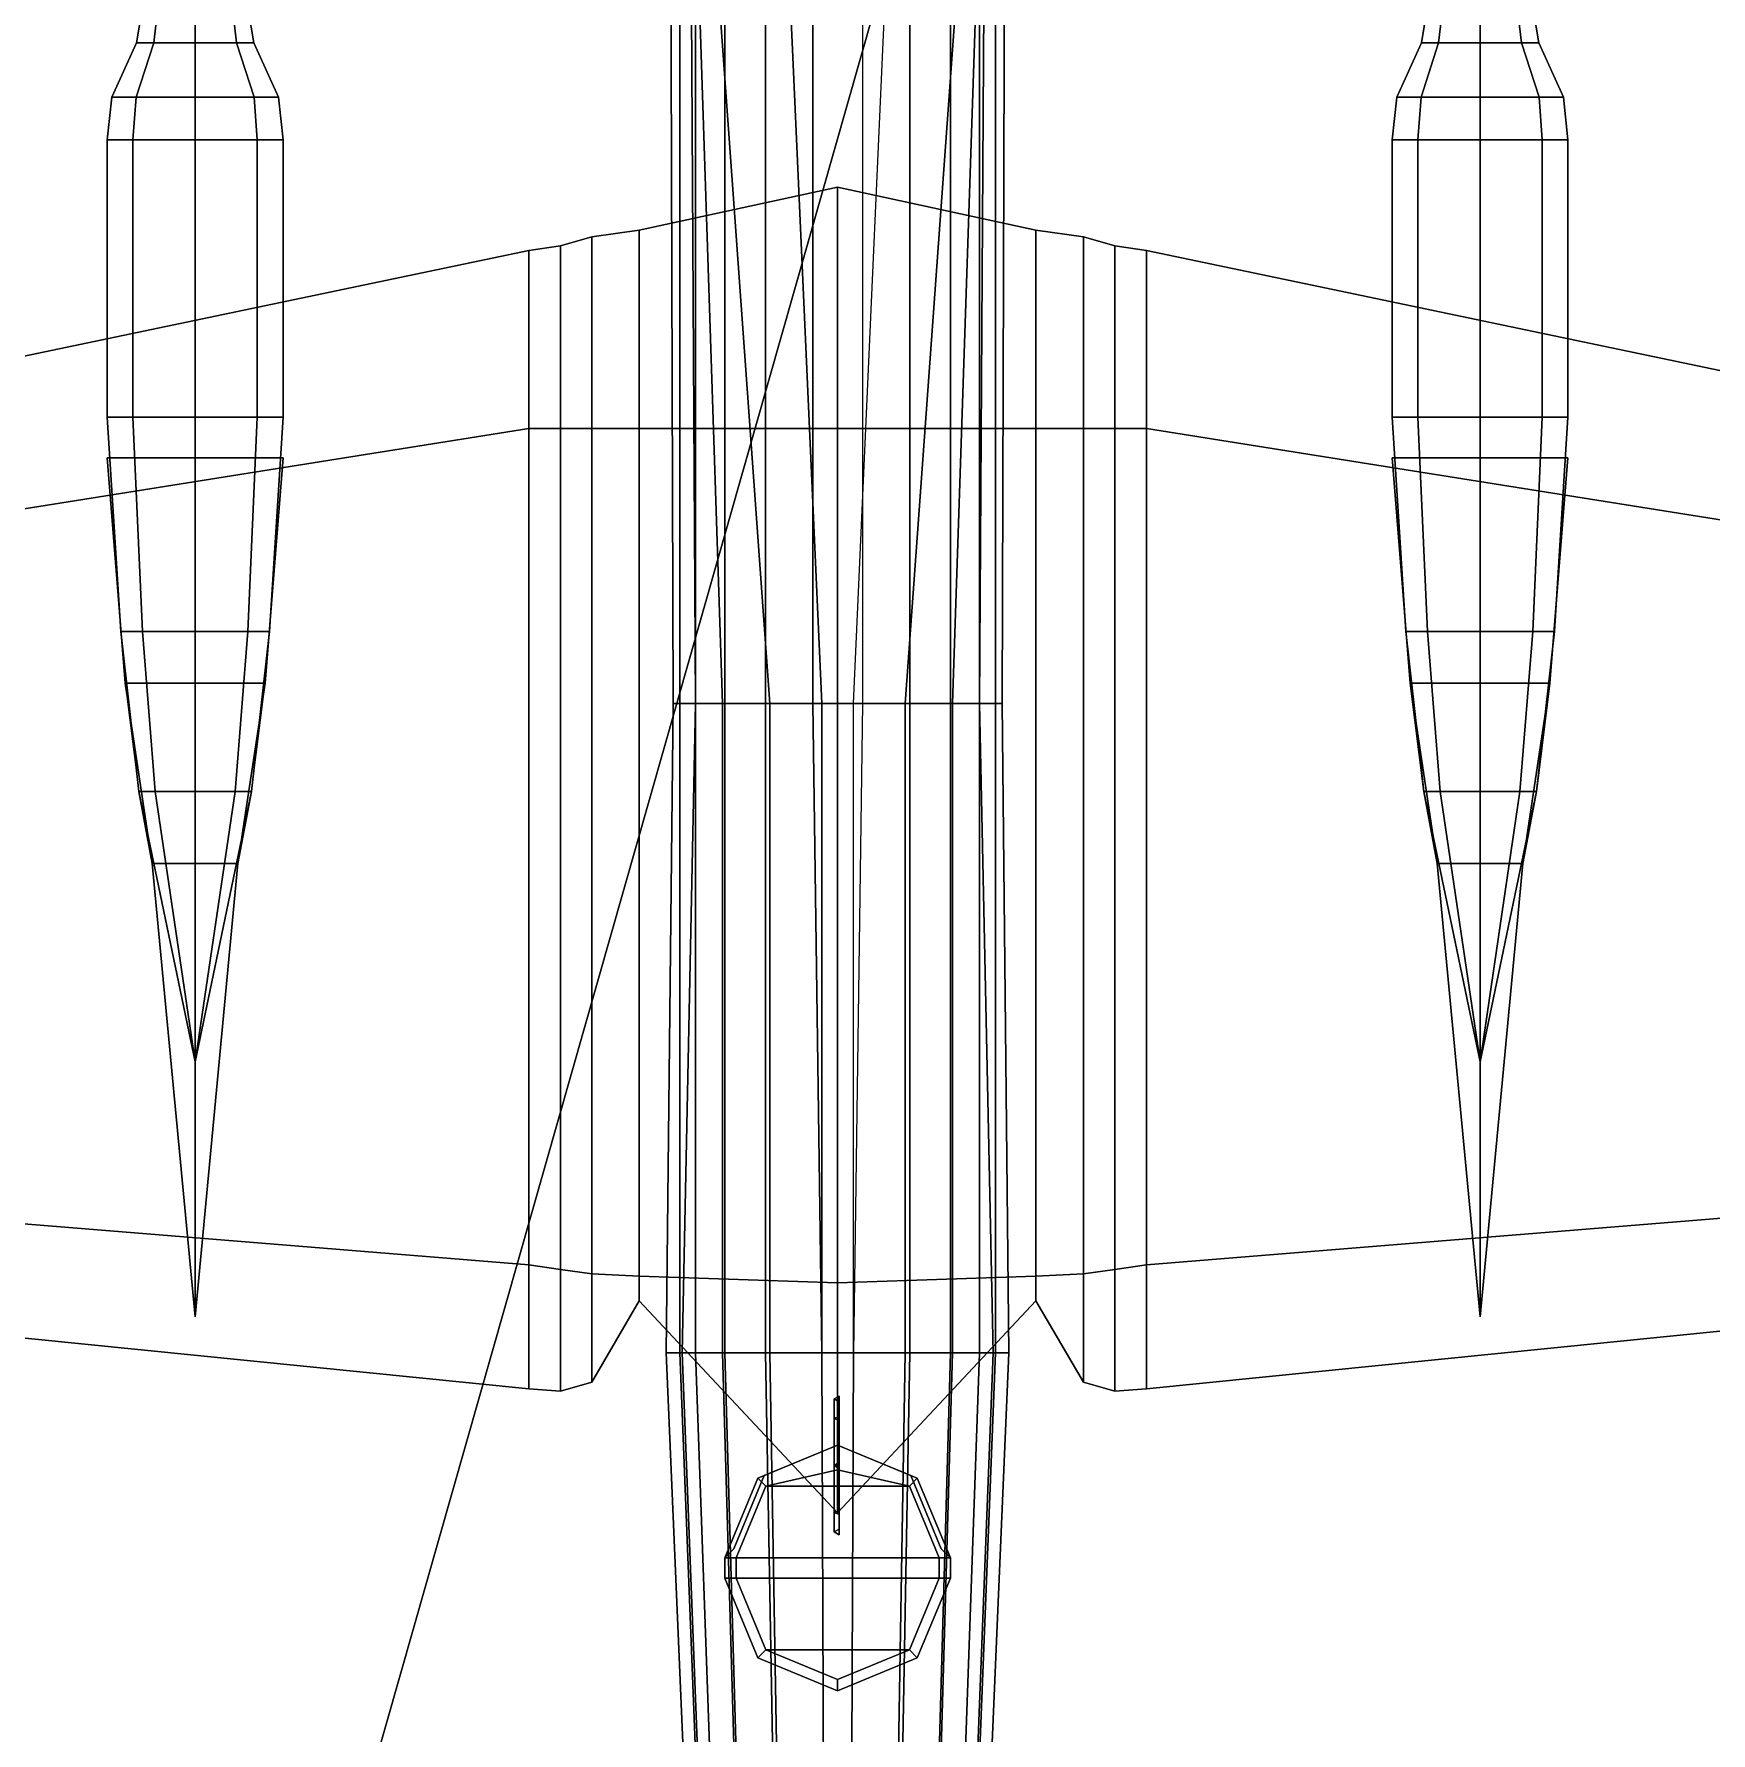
# Model space of a CAD drawing. Header units: millimetres. Extents: x -11.1 to 11.1, y -9.1 to 41.6.
# Drawn here: x -3.57 to 3.87, y -2.14 to 5.4 of the extents above; entities that cross this region are included whole.
import ezdxf

# ---------------------------------------------------------------- set-up
doc = ezdxf.new("R2010")
doc.units = ezdxf.units.MM
for name, color, linetype in [('h2', 7, 'Continuous'), ('prop', 1, 'Continuous'), ('wing1', 5, 'Continuous'), ('wing2', 5, 'Continuous')]:
    doc.layers.add(name, color=color, linetype=linetype)

msp = doc.modelspace()

# ---------------------------------------------------------------- linework, layer by layer
for points in [[(-0.7, 5.76, 0.49), (-0.74, 5.76, 0.29), (-0.73, 2.43, 0.25), (-0.7, 2.43, 0.52)], [(-0.74, 5.76, 0.29), (-0.74, 5.76, -0.02), (-0.73, 2.43, 0.01), (-0.73, 2.43, 0.25)], [(-0.74, 5.76, -0.02), (-0.65, 5.76, -0.35), (-0.63, 2.43, -0.32), (-0.73, 2.43, 0.01)], [(-0.63, 5.76, 0.72), (-0.7, 5.76, 0.49), (-0.7, 2.43, 0.52), (-0.63, 2.43, 0.75)], [(-0.65, 5.76, -0.35), (-0.5, 5.76, -0.64), (-0.5, 2.43, -0.61), (-0.63, 2.43, -0.32)], [(-0.5, 5.76, -0.64), (-0.32, 5.76, -0.8), (-0.32, 2.43, -0.77), (-0.5, 2.43, -0.61)], [(-0.32, 5.76, -0.8), (-0.11, 5.76, -0.88), (-0.11, 2.43, -0.87), (-0.32, 2.43, -0.77)], [(0.11, 2.43, -0.87), (-0.11, 2.43, -0.87), (-0.11, 5.76, -0.88), (0.11, 5.76, -0.88)], [(0.22, 5.71, 2.1), (0.22, 5.71, 2.14), (-3.46, -7.22, 1.24), (-3.46, -7.22, 1.21)], [(-3.46, -7.22, 1.21), (-3.46, -7.22, 1.24), (0.22, 5.71, 2.14), (0.22, 5.71, 2.1)], [(-0.73, 2.43, 0.01), (-0.63, 2.43, -0.32), (-0.69, -0.45, -0.15), (-0.76, -0.45, 0.19)], [(-0.73, 2.43, 0.25), (-0.73, 2.43, 0.01), (-0.76, -0.45, 0.19), (-0.76, -0.45, 0.42)], [(-0.7, 2.43, 0.52), (-0.73, 2.43, 0.25), (-0.76, -0.45, 0.42), (-0.7, -0.45, 0.68)], [(-0.63, 2.43, 0.75), (-0.7, 2.43, 0.52), (-0.7, -0.45, 0.68), (-0.63, -0.45, 0.85)], [(-0.63, 2.43, -0.32), (-0.5, 2.43, -0.61), (-0.5, -0.45, -0.48), (-0.69, -0.45, -0.15)], [(-0.51, 2.43, 0.99), (-0.63, 2.43, 0.75), (-0.63, -0.45, 0.85), (-0.51, -0.45, 1.03)], [(-0.3, 2.43, 1.17), (-0.51, 2.43, 0.99), (-0.51, -0.45, 1.03), (-0.3, -0.45, 1.17)], [(-0.5, 2.43, -0.61), (-0.32, 2.43, -0.77), (-0.32, -0.45, -0.64), (-0.5, -0.45, -0.48)], [(-0.32, 2.43, -0.77), (-0.11, 2.43, -0.87), (-0.07, -0.45, -0.71), (-0.32, -0.45, -0.64)], [(-0.07, 2.43, 1.27), (-0.3, 2.43, 1.17), (-0.3, -0.45, 1.17), (-0.07, -0.45, 1.27)], [(0.07, -0.45, -0.71), (-0.07, -0.45, -0.71), (-0.11, 2.43, -0.87), (0.11, 2.43, -0.87)], [(0.07, 2.43, 1.27), (-0.07, 2.43, 1.27), (-0.07, -0.45, 1.27), (0.07, -0.45, 1.27)], [(-0.7, -0.45, 0.68), (-0.76, -0.45, 0.42), (-0.5634, -5.05, 0.55), (-0.5189, -5.05, 0.7427)], [(-0.76, -0.45, 0.19), (-0.69, -0.45, -0.15), (-0.5115, -5.05, 0.1275), (-0.5634, -5.05, 0.3795)], [(-0.76, -0.45, 0.42), (-0.76, -0.45, 0.19), (-0.5634, -5.05, 0.3795), (-0.5634, -5.05, 0.55)], [(-0.63, -0.45, 0.85), (-0.7, -0.45, 0.68), (-0.5189, -5.05, 0.7427), (-0.467, -5.05, 0.8688)], [(-0.69, -0.45, -0.15), (-0.5, -0.45, -0.48), (-0.3707, -5.05, -0.1172), (-0.5115, -5.05, 0.1275)], [(-0.51, -0.45, 1.03), (-0.63, -0.45, 0.85), (-0.467, -5.05, 0.8688), (-0.3781, -5.05, 1.0022)], [(-0.3, -0.45, 1.17), (-0.51, -0.45, 1.03), (-0.3781, -5.05, 1.0022), (-0.2224, -5.05, 1.106)], [(-0.5, -0.45, -0.48), (-0.32, -0.45, -0.64), (-0.2372, -5.05, -0.2358), (-0.3707, -5.05, -0.1172)], [(-0.32, -0.45, -0.64), (-0.07, -0.45, -0.71), (-0.0519, -5.05, -0.2877), (-0.2372, -5.05, -0.2358)], [(-0.07, -0.45, 1.27), (-0.3, -0.45, 1.17), (-0.2224, -5.05, 1.106), (-0.0519, -5.05, 1.1801)], [(0.0519, -5.05, -0.2877), (-0.0519, -5.05, -0.2877), (-0.07, -0.45, -0.71), (0.07, -0.45, -0.71)], [(0.07, -0.45, 1.27), (-0.07, -0.45, 1.27), (-0.0519, -5.05, 1.1801), (0.0519, -5.05, 1.1801)], [(0.0075, -0.7322, 1.5422), (-0.015, -0.7414, 1.5514), (-0.015, -0.655, 1.76), (0.0075, -0.642, 1.76)], [(0.0075, -0.642, 1.76), (-0.015, -0.655, 1.76), (-0.015, -0.7414, 1.9686), (0.0075, -0.7322, 1.9778)], [(-0.015, -0.7414, 1.5514), (0.0075, -0.7506, 1.5606), (0.0075, -0.668, 1.76), (-0.015, -0.655, 1.76)], [(-0.015, -0.655, 1.76), (0.0075, -0.668, 1.76), (0.0075, -0.7506, 1.9594), (-0.015, -0.7414, 1.9686)], [(0.0075, -0.7506, 1.5606), (0.0075, -0.7322, 1.5422), (0.0075, -0.642, 1.76), (0.0075, -0.668, 1.76)], [(0.0075, -0.668, 1.76), (0.0075, -0.642, 1.76), (0.0075, -0.7322, 1.9778), (0.0075, -0.7506, 1.9594)], [(0.0075, -0.95, 1.452), (-0.015, -0.95, 1.465), (-0.015, -0.7414, 1.5514), (0.0075, -0.7322, 1.5422)], [(0.0075, -0.7322, 1.9778), (-0.015, -0.7414, 1.9686), (-0.015, -0.95, 2.055), (0.0075, -0.95, 2.068)], [(-0.015, -0.95, 1.465), (0.0075, -0.95, 1.478), (0.0075, -0.7506, 1.5606), (-0.015, -0.7414, 1.5514)], [(-0.015, -0.7414, 1.9686), (0.0075, -0.7506, 1.9594), (0.0075, -0.95, 2.042), (-0.015, -0.95, 2.055)], [(0.0075, -0.95, 1.478), (0.0075, -0.95, 1.452), (0.0075, -0.7322, 1.5422), (0.0075, -0.7506, 1.5606)], [(0.0075, -0.7506, 1.9594), (0.0075, -0.7322, 1.9778), (0.0075, -0.95, 2.068), (0.0075, -0.95, 2.042)], [(0, -0.86, -1.36), (-0.3536, -1.0064, -1.36), (-0.3536, -1.0064, -1.12), (0, -0.86, -1.12)], [(0, -0.97, -1.61), (-0.3182, -1.0418, -1.61), (-0.3536, -1.0064, -1.36), (0, -0.86, -1.36)], [(-0.3536, -1.0064, -1.36), (0, -0.86, -1.36), (0, -0.86, -1.12), (-0.3536, -1.0064, -1.12)], [(-0.3182, -1.0418, -1.61), (0, -0.97, -1.61), (0, -0.86, -1.36), (-0.3536, -1.0064, -1.36)], [(0, -0.86, -1.12), (-0.3253, -0.9947, -1.12), (-0.3253, -0.9947, -0.5), (0, -0.86, -0.59)], [(-0.3253, -0.9947, -1.12), (0, -0.86, -1.12), (0, -0.86, -0.59), (-0.3253, -0.9947, -0.5)], [(0.3253, -0.9947, -1.12), (0, -0.86, -1.12), (0, -0.86, -0.59), (0.3253, -0.9947, -0.5)], [(0.3536, -1.0064, -1.36), (0, -0.86, -1.36), (0, -0.86, -1.12), (0.3536, -1.0064, -1.12)], [(0.3182, -1.0418, -1.61), (0, -0.97, -1.61), (0, -0.86, -1.36), (0.3536, -1.0064, -1.36)], [(0, -0.86, -1.36), (0.3536, -1.0064, -1.36), (0.3536, -1.0064, -1.12), (0, -0.86, -1.12)], [(0, -0.97, -1.61), (0.3182, -1.0418, -1.61), (0.3536, -1.0064, -1.36), (0, -0.86, -1.36)], [(0, -0.86, -1.12), (0.3253, -0.9947, -1.12), (0.3253, -0.9947, -0.5), (0, -0.86, -0.59)], [(0, -0.97, -1.61), (0.3182, -1.0418, -1.61), (-0.3182, -1.0418, -1.61), (0, -0.97, -1.61)], [(0, -0.97, -1.61), (-0.3182, -1.0418, -1.61), (0.3182, -1.0418, -1.61), (0, -0.97, -1.61)], [(0.0075, -0.937, 1.25), (-0.015, -0.95, 1.25), (-0.015, -0.95, 1.465), (0.0075, -0.937, 1.4574)], [(-0.015, -0.95, 1.25), (0.0075, -0.963, 1.25), (0.0075, -0.963, 1.4574), (-0.015, -0.95, 1.465)], [(-0.015, -1.1586, 1.5514), (0.0075, -1.1494, 1.5606), (0.0075, -0.95, 1.478), (-0.015, -0.95, 1.465)], [(0.0075, -1.1678, 1.5422), (-0.015, -1.1586, 1.5514), (-0.015, -0.95, 1.465), (0.0075, -0.95, 1.452)], [(-0.015, -0.95, 2.055), (0.0075, -0.95, 2.042), (0.0075, -1.1494, 1.9594), (-0.015, -1.1586, 1.9686)], [(0.0075, -0.95, 2.068), (-0.015, -0.95, 2.055), (-0.015, -1.1586, 1.9686), (0.0075, -1.1678, 1.9778)], [(0.0075, -0.963, 1.25), (0.0075, -0.937, 1.25), (0.0075, -0.937, 1.4574), (0.0075, -0.963, 1.4574)], [(0.0075, -1.1494, 1.5606), (0.0075, -1.1678, 1.5422), (0.0075, -0.95, 1.452), (0.0075, -0.95, 1.478)], [(0.0075, -0.95, 2.042), (0.0075, -0.95, 2.068), (0.0075, -1.1678, 1.9778), (0.0075, -1.1494, 1.9594)], [(-0.3536, -1.0064, -1.12), (-0.5, -1.36, -1.12), (-0.46, -1.32, -1.12), (-0.3253, -0.9947, -1.12)], [(-0.5, -1.36, -1.12), (-0.3536, -1.0064, -1.12), (-0.3253, -0.9947, -1.12), (-0.46, -1.32, -1.12)], [(-0.3536, -1.0064, -1.36), (-0.5, -1.36, -1.33), (-0.5, -1.36, -1.12), (-0.3536, -1.0064, -1.12)], [(-0.3182, -1.0418, -1.61), (-0.45, -1.36, -1.56), (-0.5, -1.36, -1.33), (-0.3536, -1.0064, -1.36)], [(-0.5, -1.36, -1.33), (-0.3536, -1.0064, -1.36), (-0.3536, -1.0064, -1.12), (-0.5, -1.36, -1.12)], [(-0.45, -1.36, -1.56), (-0.3182, -1.0418, -1.61), (-0.3536, -1.0064, -1.36), (-0.5, -1.36, -1.33)], [(-0.3253, -0.9947, -1.12), (-0.46, -1.32, -1.12), (-0.46, -1.32, -0.41), (-0.3253, -0.9947, -0.5)], [(-0.46, -1.32, -1.12), (-0.3253, -0.9947, -1.12), (-0.3253, -0.9947, -0.5), (-0.46, -1.32, -0.41)], [(0.3182, -1.0418, -1.61), (0.45, -1.36, -1.56), (-0.45, -1.36, -1.56), (-0.3182, -1.0418, -1.61)], [(-0.3182, -1.0418, -1.61), (-0.45, -1.36, -1.56), (0.45, -1.36, -1.56), (0.3182, -1.0418, -1.61)], [(0.45, -1.36, -1.56), (0.3182, -1.0418, -1.61), (0.3536, -1.0064, -1.36), (0.5, -1.36, -1.33)], [(0.3182, -1.0418, -1.61), (0.45, -1.36, -1.56), (0.5, -1.36, -1.33), (0.3536, -1.0064, -1.36)], [(0.46, -1.32, -1.12), (0.3253, -0.9947, -1.12), (0.3253, -0.9947, -0.5), (0.46, -1.32, -0.41)], [(0.5, -1.36, -1.12), (0.3536, -1.0064, -1.12), (0.3253, -0.9947, -1.12), (0.46, -1.32, -1.12)], [(0.3536, -1.0064, -1.12), (0.5, -1.36, -1.12), (0.46, -1.32, -1.12), (0.3253, -0.9947, -1.12)], [(0.3253, -0.9947, -1.12), (0.46, -1.32, -1.12), (0.46, -1.32, -0.41), (0.3253, -0.9947, -0.5)], [(0.5, -1.36, -1.33), (0.3536, -1.0064, -1.36), (0.3536, -1.0064, -1.12), (0.5, -1.36, -1.12)], [(0.3536, -1.0064, -1.36), (0.5, -1.36, -1.33), (0.5, -1.36, -1.12), (0.3536, -1.0064, -1.12)], [(-0.015, -1.245, 1.76), (0.0075, -1.232, 1.76), (0.0075, -1.1494, 1.5606), (-0.015, -1.1586, 1.5514)], [(-0.015, -1.1586, 1.9686), (0.0075, -1.1494, 1.9594), (0.0075, -1.232, 1.76), (-0.015, -1.245, 1.76)], [(0.0075, -1.258, 1.76), (-0.015, -1.245, 1.76), (-0.015, -1.1586, 1.5514), (0.0075, -1.1678, 1.5422)], [(0.0075, -1.1678, 1.9778), (-0.015, -1.1586, 1.9686), (-0.015, -1.245, 1.76), (0.0075, -1.258, 1.76)], [(0.0075, -1.232, 1.76), (0.0075, -1.258, 1.76), (0.0075, -1.1678, 1.5422), (0.0075, -1.1494, 1.5606)], [(0.0075, -1.1494, 1.9594), (0.0075, -1.1678, 1.9778), (0.0075, -1.258, 1.76), (0.0075, -1.232, 1.76)], [(-0.5, -1.36, -1.33), (-0.5, -1.45, -1.33), (-0.5, -1.45, -1.07), (-0.5, -1.36, -1.12)], [(-0.45, -1.36, -1.56), (-0.45, -1.45, -1.54), (-0.5, -1.45, -1.33), (-0.5, -1.36, -1.33)], [(-0.5, -1.45, -1.33), (-0.5, -1.36, -1.33), (-0.5, -1.36, -1.12), (-0.5, -1.45, -1.07)], [(-0.45, -1.45, -1.54), (-0.45, -1.36, -1.56), (-0.5, -1.36, -1.33), (-0.5, -1.45, -1.33)], [(0.45, -1.36, -1.56), (0.45, -1.45, -1.54), (-0.45, -1.45, -1.54), (-0.45, -1.36, -1.56)], [(-0.45, -1.36, -1.56), (-0.45, -1.45, -1.54), (0.45, -1.45, -1.54), (0.45, -1.36, -1.56)], [(0.45, -1.45, -1.54), (0.45, -1.36, -1.56), (0.5, -1.36, -1.33), (0.5, -1.45, -1.33)], [(0.45, -1.36, -1.56), (0.45, -1.45, -1.54), (0.5, -1.45, -1.33), (0.5, -1.36, -1.33)], [(0.5, -1.45, -1.33), (0.5, -1.36, -1.33), (0.5, -1.36, -1.12), (0.5, -1.45, -1.07)], [(0.5, -1.36, -1.33), (0.5, -1.45, -1.33), (0.5, -1.45, -1.07), (0.5, -1.36, -1.12)], [(-0.5, -1.45, -1.33), (-0.3536, -1.8036, -1.3), (-0.3536, -1.8036, -1.07), (-0.5, -1.45, -1.07)], [(-0.45, -1.45, -1.54), (-0.3182, -1.7682, -1.49), (-0.3536, -1.8036, -1.3), (-0.5, -1.45, -1.33)], [(-0.3536, -1.8036, -1.3), (-0.5, -1.45, -1.33), (-0.5, -1.45, -1.07), (-0.3536, -1.8036, -1.07)], [(-0.3182, -1.7682, -1.49), (-0.45, -1.45, -1.54), (-0.5, -1.45, -1.33), (-0.3536, -1.8036, -1.3)], [(0.45, -1.45, -1.54), (0.3182, -1.7682, -1.49), (-0.3182, -1.7682, -1.49), (-0.45, -1.45, -1.54)], [(-0.45, -1.45, -1.54), (-0.3182, -1.7682, -1.49), (0.3182, -1.7682, -1.49), (0.45, -1.45, -1.54)], [(0.3182, -1.7682, -1.49), (0.45, -1.45, -1.54), (0.5, -1.45, -1.33), (0.3536, -1.8036, -1.3)], [(0.45, -1.45, -1.54), (0.3182, -1.7682, -1.49), (0.3536, -1.8036, -1.3), (0.5, -1.45, -1.33)], [(0.3536, -1.8036, -1.3), (0.5, -1.45, -1.33), (0.5, -1.45, -1.07), (0.3536, -1.8036, -1.07)], [(0.5, -1.45, -1.33), (0.3536, -1.8036, -1.3), (0.3536, -1.8036, -1.07), (0.5, -1.45, -1.07)], [(-0.3182, -1.7682, -1.49), (0, -1.9, -1.45), (0, -1.95, -1.28), (-0.3536, -1.8036, -1.3)], [(0, -1.9, -1.45), (-0.3182, -1.7682, -1.49), (-0.3536, -1.8036, -1.3), (0, -1.95, -1.28)], [(-0.3536, -1.8036, -1.3), (0, -1.95, -1.28), (0, -1.95, -1.07), (-0.3536, -1.8036, -1.07)], [(0, -1.95, -1.28), (-0.3536, -1.8036, -1.3), (-0.3536, -1.8036, -1.07), (0, -1.95, -1.07)], [(0.3182, -1.7682, -1.49), (0.3182, -1.7682, -1.49), (0, -1.9, -1.45), (-0.3182, -1.7682, -1.49)], [(-0.3182, -1.7682, -1.49), (-0.3182, -1.7682, -1.49), (0, -1.9, -1.45), (0.3182, -1.7682, -1.49)], [(0, -1.9, -1.45), (0.3182, -1.7682, -1.49), (0.3536, -1.8036, -1.3), (0, -1.95, -1.28)], [(0.3182, -1.7682, -1.49), (0, -1.9, -1.45), (0, -1.95, -1.28), (0.3536, -1.8036, -1.3)], [(0, -1.95, -1.28), (0.3536, -1.8036, -1.3), (0.3536, -1.8036, -1.07), (0, -1.95, -1.07)], [(0.3536, -1.8036, -1.3), (0, -1.95, -1.28), (0, -1.95, -1.07), (0.3536, -1.8036, -1.07)]]:
    msp.add_3dface(points)
at = {"color": 2}
for points in [[(-0.62, 5.76, 0.86), (-0.63, 5.76, 0.72), (-0.63, 2.43, 0.75), (-0.51, 2.43, 0.99)], [(-0.54, 5.76, 1.03), (-0.62, 5.76, 0.86), (-0.51, 2.43, 0.99), (-0.3, 2.43, 1.17)], [(-0.22, 5.76, 1.15), (-0.54, 5.76, 1.03), (-0.3, 2.43, 1.17), (-0.07, 2.43, 1.27)], [(0.22, 5.76, 1.15), (-0.22, 5.76, 1.15), (-0.07, 2.43, 1.27), (0.07, 2.43, 1.27)]]:
    msp.add_3dface(points, dxfattribs=at)
at = {"layer": 'h2', "color": 2}
for points in [[(0.22, 5.76, 1.15), (0.54, 5.76, 1.03), (0.3, 2.43, 1.17), (0.07, 2.43, 1.27)], [(0.54, 5.76, 1.03), (0.62, 5.76, 0.86), (0.51, 2.43, 0.99), (0.3, 2.43, 1.17)], [(0.62, 5.76, 0.86), (0.63, 5.76, 0.72), (0.63, 2.43, 0.75), (0.51, 2.43, 0.99)]]:
    msp.add_3dface(points, dxfattribs=at)
at = {"layer": 'h2'}
for points in [[(0.32, 5.76, -0.8), (0.11, 5.76, -0.88), (0.11, 2.43, -0.87), (0.32, 2.43, -0.77)], [(0.5, 5.76, -0.64), (0.32, 5.76, -0.8), (0.32, 2.43, -0.77), (0.5, 2.43, -0.61)], [(0.65, 5.76, -0.35), (0.5, 5.76, -0.64), (0.5, 2.43, -0.61), (0.63, 2.43, -0.32)], [(0.63, 5.76, 0.72), (0.7, 5.76, 0.49), (0.7, 2.43, 0.52), (0.63, 2.43, 0.75)], [(0.74, 5.76, -0.02), (0.65, 5.76, -0.35), (0.63, 2.43, -0.32), (0.73, 2.43, 0.01)], [(0.7, 5.76, 0.49), (0.74, 5.76, 0.29), (0.73, 2.43, 0.25), (0.7, 2.43, 0.52)], [(0.74, 5.76, 0.29), (0.74, 5.76, -0.02), (0.73, 2.43, 0.01), (0.73, 2.43, 0.25)], [(0.32, 2.43, -0.77), (0.11, 2.43, -0.87), (0.07, -0.45, -0.71), (0.32, -0.45, -0.64)], [(0.07, 2.43, 1.27), (0.3, 2.43, 1.17), (0.3, -0.45, 1.17), (0.07, -0.45, 1.27)], [(0.3, 2.43, 1.17), (0.51, 2.43, 0.99), (0.51, -0.45, 1.03), (0.3, -0.45, 1.17)], [(0.5, 2.43, -0.61), (0.32, 2.43, -0.77), (0.32, -0.45, -0.64), (0.5, -0.45, -0.48)], [(0.63, 2.43, -0.32), (0.5, 2.43, -0.61), (0.5, -0.45, -0.48), (0.69, -0.45, -0.15)], [(0.51, 2.43, 0.99), (0.63, 2.43, 0.75), (0.63, -0.45, 0.85), (0.51, -0.45, 1.03)], [(0.63, 2.43, 0.75), (0.7, 2.43, 0.52), (0.7, -0.45, 0.68), (0.63, -0.45, 0.85)], [(0.73, 2.43, 0.01), (0.63, 2.43, -0.32), (0.69, -0.45, -0.15), (0.76, -0.45, 0.19)], [(0.7, 2.43, 0.52), (0.73, 2.43, 0.25), (0.76, -0.45, 0.42), (0.7, -0.45, 0.68)], [(0.73, 2.43, 0.25), (0.73, 2.43, 0.01), (0.76, -0.45, 0.19), (0.76, -0.45, 0.42)], [(0.32, -0.45, -0.64), (0.07, -0.45, -0.71), (0.0519, -5.05, -0.2877), (0.2372, -5.05, -0.2358)], [(0.07, -0.45, 1.27), (0.3, -0.45, 1.17), (0.2224, -5.05, 1.106), (0.0519, -5.05, 1.1801)], [(0.3, -0.45, 1.17), (0.51, -0.45, 1.03), (0.3781, -5.05, 1.0022), (0.2224, -5.05, 1.106)], [(0.5, -0.45, -0.48), (0.32, -0.45, -0.64), (0.2372, -5.05, -0.2358), (0.3707, -5.05, -0.1172)], [(0.69, -0.45, -0.15), (0.5, -0.45, -0.48), (0.3707, -5.05, -0.1172), (0.5115, -5.05, 0.1275)], [(0.51, -0.45, 1.03), (0.63, -0.45, 0.85), (0.467, -5.05, 0.8688), (0.3781, -5.05, 1.0022)], [(0.63, -0.45, 0.85), (0.7, -0.45, 0.68), (0.5189, -5.05, 0.7427), (0.467, -5.05, 0.8688)], [(0.76, -0.45, 0.19), (0.69, -0.45, -0.15), (0.5115, -5.05, 0.1275), (0.5634, -5.05, 0.3795)], [(0.7, -0.45, 0.68), (0.76, -0.45, 0.42), (0.5634, -5.05, 0.55), (0.5189, -5.05, 0.7427)], [(0.76, -0.45, 0.42), (0.76, -0.45, 0.19), (0.5634, -5.05, 0.3795), (0.5634, -5.05, 0.55)]]:
    msp.add_3dface(points, dxfattribs=at)
at = {"layer": 'prop'}
for points in [[(-3.0752, 5.57, -0.14), (-3.11, 5.36, -0.14), (-3.0338, 5.36, 0.0438), (-3.0092, 5.57, 0.0192)], [(-3.0092, 5.57, -0.2992), (-3.0338, 5.36, -0.3238), (-3.11, 5.36, -0.14), (-3.0752, 5.57, -0.14)], [(-2.85, 5.57, -0.3652), (-2.85, 5.36, -0.4), (-3.0338, 5.36, -0.3238), (-3.0092, 5.57, -0.2992)], [(-3.0092, 5.57, 0.0192), (-3.0338, 5.36, 0.0438), (-2.85, 5.36, 0.12), (-2.85, 5.57, 0.0852)], [(-2.6908, 5.57, -0.2992), (-2.6662, 5.36, -0.3238), (-2.85, 5.36, -0.4), (-2.85, 5.57, -0.3652)], [(-2.85, 5.57, 0.0852), (-2.85, 5.36, 0.12), (-2.6662, 5.36, 0.0438), (-2.6908, 5.57, 0.0192)], [(-2.6908, 5.57, 0.0192), (-2.6662, 5.36, 0.0438), (-2.59, 5.36, -0.14), (-2.6248, 5.57, -0.14)], [(-2.6248, 5.57, -0.14), (-2.59, 5.36, -0.14), (-2.6662, 5.36, -0.3238), (-2.6908, 5.57, -0.2992)], [(2.6248, 5.57, -0.14), (2.59, 5.36, -0.14), (2.6662, 5.36, 0.0438), (2.6908, 5.57, 0.0192)], [(2.6908, 5.57, -0.2992), (2.6662, 5.36, -0.3238), (2.59, 5.36, -0.14), (2.6248, 5.57, -0.14)], [(2.6908, 5.57, 0.0192), (2.6662, 5.36, 0.0438), (2.85, 5.36, 0.12), (2.85, 5.57, 0.0852)], [(2.85, 5.57, -0.3652), (2.85, 5.36, -0.4), (2.6662, 5.36, -0.3238), (2.6908, 5.57, -0.2992)], [(2.85, 5.57, 0.0852), (2.85, 5.36, 0.12), (3.0338, 5.36, 0.0438), (3.0092, 5.57, 0.0192)], [(3.0092, 5.57, -0.2992), (3.0338, 5.36, -0.3238), (2.85, 5.36, -0.4), (2.85, 5.57, -0.3652)], [(3.0092, 5.57, 0.0192), (3.0338, 5.36, 0.0438), (3.11, 5.36, -0.14), (3.0752, 5.57, -0.14)], [(3.0752, 5.57, -0.14), (3.11, 5.36, -0.14), (3.0338, 5.36, -0.3238), (3.0092, 5.57, -0.2992)]]:
    msp.add_3dface(points, dxfattribs=at)
at = {"layer": 'wing1'}
for points in [[(2.6662, 5.36, 0.0438), (2.59, 5.36, -0.14), (2.48, 5.12, -0.14), (2.5884, 5.12, 0.1216)], [(2.59, 5.36, -0.68), (2.6662, 5.36, -0.8638), (2.5884, 5.12, -0.9416), (2.48, 5.12, -0.68)], [(2.59, 5.36, -0.14), (2.59, 5.36, -0.68), (2.48, 5.12, -0.68), (2.48, 5.12, -0.14)], [(2.85, 5.36, 0.12), (2.6662, 5.36, 0.0438), (2.5884, 5.12, 0.1216), (2.85, 5.12, 0.23)], [(2.6662, 5.36, -0.8638), (2.85, 5.36, -0.94), (2.85, 5.12, -1.05), (2.5884, 5.12, -0.9416)], [(3.11, 5.36, -0.68), (2.59, 5.36, -0.14), (2.6662, 5.36, 0.0438), (3.11, 5.36, -0.14)], [(3.0338, 5.36, -0.8638), (2.59, 5.36, -0.68), (2.59, 5.36, -0.14), (3.11, 5.36, -0.68)], [(2.85, 5.36, -0.94), (2.6662, 5.36, -0.8638), (2.59, 5.36, -0.68), (3.0338, 5.36, -0.8638)], [(3.11, 5.36, -0.14), (2.6662, 5.36, 0.0438), (2.85, 5.36, 0.12), (3.0338, 5.36, 0.0438)], [(3.0338, 5.36, 0.0438), (2.85, 5.36, 0.12), (2.85, 5.12, 0.23), (3.1116, 5.12, 0.1216)], [(2.85, 5.36, -0.94), (3.0338, 5.36, -0.8638), (3.1116, 5.12, -0.9416), (2.85, 5.12, -1.05)], [(3.11, 5.36, -0.14), (3.0338, 5.36, 0.0438), (3.1116, 5.12, 0.1216), (3.22, 5.12, -0.14)], [(3.0338, 5.36, -0.8638), (3.11, 5.36, -0.68), (3.22, 5.12, -0.68), (3.1116, 5.12, -0.9416)], [(3.11, 5.36, -0.68), (3.11, 5.36, -0.14), (3.22, 5.12, -0.14), (3.22, 5.12, -0.68)], [(2.5884, 5.12, 0.1216), (2.48, 5.12, -0.14), (2.46, 4.93, -0.14), (2.5742, 4.93, 0.1358)], [(2.48, 5.12, -0.68), (2.5884, 5.12, -0.9416), (2.5742, 4.93, -0.9558), (2.46, 4.93, -0.68)], [(2.48, 5.12, -0.14), (2.48, 5.12, -0.68), (2.46, 4.93, -0.68), (2.46, 4.93, -0.14)], [(2.85, 5.12, 0.23), (2.5884, 5.12, 0.1216), (2.5742, 4.93, 0.1358), (2.85, 4.93, 0.25)], [(2.5884, 5.12, -0.9416), (2.85, 5.12, -1.05), (2.85, 4.93, -1.07), (2.5742, 4.93, -0.9558)], [(3.1116, 5.12, 0.1216), (2.85, 5.12, 0.23), (2.85, 4.93, 0.25), (3.1258, 4.93, 0.1358)], [(2.85, 5.12, -1.05), (3.1116, 5.12, -0.9416), (3.1258, 4.93, -0.9558), (2.85, 4.93, -1.07)], [(3.22, 5.12, -0.14), (3.1116, 5.12, 0.1216), (3.1258, 4.93, 0.1358), (3.24, 4.93, -0.14)], [(3.1116, 5.12, -0.9416), (3.22, 5.12, -0.68), (3.24, 4.93, -0.68), (3.1258, 4.93, -0.9558)], [(3.22, 5.12, -0.68), (3.22, 5.12, -0.14), (3.24, 4.93, -0.14), (3.24, 4.93, -0.68)], [(2.5742, 4.93, 0.1358), (2.46, 4.93, -0.14), (2.46, 3.7, -0.14), (2.5742, 3.7, 0.1358)], [(2.46, 4.93, -0.68), (2.5742, 4.93, -0.9558), (2.5742, 3.7, -1.04), (2.46, 3.7, -0.68)], [(2.46, 4.93, -0.14), (2.46, 4.93, -0.68), (2.46, 3.7, -0.68), (2.46, 3.7, -0.14)], [(2.85, 4.93, 0.25), (2.5742, 4.93, 0.1358), (2.5742, 3.7, 0.1358), (2.85, 3.7, 0.25)], [(2.5742, 4.93, -0.9558), (2.85, 4.93, -1.07), (2.85, 3.7, -1.15), (2.5742, 3.7, -1.04)], [(3.1258, 4.93, 0.1358), (2.85, 4.93, 0.25), (2.85, 3.7, 0.25), (3.1258, 3.7, 0.1358)], [(2.85, 4.93, -1.07), (3.1258, 4.93, -0.9558), (3.1258, 3.7, -1.04), (2.85, 3.7, -1.15)], [(3.24, 4.93, -0.14), (3.1258, 4.93, 0.1358), (3.1258, 3.7, 0.1358), (3.24, 3.7, -0.14)], [(3.1258, 4.93, -0.9558), (3.24, 4.93, -0.68), (3.24, 3.7, -0.68), (3.1258, 3.7, -1.04)], [(3.24, 4.93, -0.68), (3.24, 4.93, -0.14), (3.24, 3.7, -0.14), (3.24, 3.7, -0.68)], [(0, 3.65, -0.07), (0.88, 3.65, -0.07), (0.88, 4.53, -0.49), (0, 4.72, -0.49)], [(0, 4.72, -0.49), (0.88, 4.53, -0.49), (0.88, 3.65, -0.79), (0, 3.65, -0.79)], [(0.88, 3.65, -0.07), (1.09, 3.65, -0.1), (1.09, 4.5, -0.49), (0.88, 4.53, -0.49)], [(0.88, 4.53, -0.49), (1.09, 4.5, -0.49), (1.09, 3.65, -0.89), (0.88, 3.65, -0.79)], [(1.09, 3.65, -0.1), (1.23, 3.65, -0.09), (1.23, 4.46, -0.49), (1.09, 4.5, -0.49)], [(1.09, 4.5, -0.49), (1.23, 4.46, -0.49), (1.23, 3.65, -0.87), (1.09, 3.65, -0.89)], [(1.23, 3.65, -0.09), (1.37, 3.65, -0.07), (1.37, 4.44, -0.47), (1.23, 4.46, -0.49)], [(1.23, 4.46, -0.49), (1.37, 4.44, -0.47), (1.37, 3.65, -0.84), (1.23, 3.65, -0.87)], [(1.37, 3.65, -0.07), (7.53, 2.67, 0.37), (7.53, 3.15, 0.17), (1.37, 4.44, -0.47)], [(1.37, 4.44, -0.47), (7.53, 3.15, 0.17), (7.53, 2.67, -0.06), (1.37, 3.65, -0.84)], [(2.5742, 3.7, 0.1358), (2.46, 3.7, -0.14), (2.52, 2.75, -0.14), (2.6167, 2.75, 0.0933)], [(2.46, 3.7, -0.68), (2.5742, 3.7, -1.04), (2.6167, 2.75, -0.88), (2.52, 2.75, -0.68)], [(2.46, 3.7, -0.14), (2.46, 3.7, -0.68), (2.52, 2.75, -0.68), (2.52, 2.75, -0.14)], [(2.85, 3.7, 0.25), (2.5742, 3.7, 0.1358), (2.6167, 2.75, 0.0933), (2.85, 2.75, 0.19)], [(2.5742, 3.7, -1.04), (2.85, 3.7, -1.15), (2.85, 2.75, -0.98), (2.6167, 2.75, -0.88)], [(3.1258, 3.7, 0.1358), (2.85, 3.7, 0.25), (2.85, 2.75, 0.19), (3.0833, 2.75, 0.0933)], [(2.85, 3.7, -1.15), (3.1258, 3.7, -1.04), (3.0833, 2.75, -0.88), (2.85, 2.75, -0.98)], [(3.24, 3.7, -0.14), (3.1258, 3.7, 0.1358), (3.0833, 2.75, 0.0933), (3.18, 2.75, -0.14)], [(3.1258, 3.7, -1.04), (3.24, 3.7, -0.68), (3.18, 2.75, -0.68), (3.0833, 2.75, -0.88)], [(3.24, 3.7, -0.68), (3.24, 3.7, -0.14), (3.18, 2.75, -0.14), (3.18, 2.75, -0.68)], [(0, -0.14, -0.07), (0.88, -0.11, -0.07), (0.88, 3.65, -0.07), (0, 3.65, -0.07)], [(0.88, 3.65, -0.79), (0.88, -0.11, -0.79), (0, -0.14, -0.79), (0, 3.65, -0.79)], [(0.88, -0.11, -0.07), (1.09, -0.1, -0.1), (1.09, 3.65, -0.1), (0.88, 3.65, -0.07)], [(1.09, 3.65, -0.89), (1.09, -0.1, -0.89), (0.88, -0.11, -0.79), (0.88, 3.65, -0.79)], [(1.09, -0.1, -0.1), (1.23, -0.08, -0.09), (1.23, 3.65, -0.09), (1.09, 3.65, -0.1)], [(1.23, 3.65, -0.87), (1.23, -0.08, -0.87), (1.09, -0.1, -0.89), (1.09, 3.65, -0.89)], [(1.23, -0.08, -0.09), (1.37, -0.06, -0.07), (1.37, 3.65, -0.07), (1.23, 3.65, -0.09)], [(1.37, 3.65, -0.84), (1.37, -0.06, -0.84), (1.23, -0.08, -0.87), (1.23, 3.65, -0.87)], [(1.37, -0.06, -0.07), (7.53, 0.44, 0.37), (7.53, 2.67, 0.37), (1.37, 3.65, -0.07)], [(7.53, 2.67, -0.06), (7.53, 0.44, -0.06), (1.37, -0.06, -0.84), (1.37, 3.65, -0.84)], [(3.24, 3.52, -0.68), (3.24, 3.52, -1.33), (2.46, 3.52, -1.33), (2.46, 3.52, -0.68)], [(2.46, 3.52, -1.33), (2.54, 2.52, -1.43), (2.54, 2.52, -0.63), (2.46, 3.52, -0.68)], [(2.85, 3.52, -1.52), (2.85, 2.52, -1.6), (2.54, 2.52, -1.43), (2.46, 3.52, -1.33)], [(3.24, 3.52, -1.33), (2.85, 3.52, -1.52), (2.85, 3.52, -1.52), (2.46, 3.52, -1.33)], [(3.16, 2.52, -1.43), (2.85, 2.52, -1.6), (2.85, 3.52, -1.52), (3.24, 3.52, -1.33)], [(3.16, 2.52, -0.63), (3.16, 2.52, -1.43), (3.24, 3.52, -1.33), (3.24, 3.52, -0.68)], [(2.6167, 2.75, 0.0933), (2.52, 2.75, -0.14), (2.6, 2.04, -0.14), (2.6732, 2.04, 0.0368)], [(2.52, 2.75, -0.14), (2.52, 2.75, -0.68), (2.6, 2.04, -0.54), (2.6, 2.04, -0.14)], [(2.85, 2.75, 0.19), (2.6167, 2.75, 0.0933), (2.6732, 2.04, 0.0368), (2.85, 2.04, 0.11)], [(3.0833, 2.75, 0.0933), (2.85, 2.75, 0.19), (2.85, 2.04, 0.11), (3.0268, 2.04, 0.0368)], [(3.18, 2.75, -0.14), (3.0833, 2.75, 0.0933), (3.0268, 2.04, 0.0368), (3.1, 2.04, -0.14)], [(3.18, 2.75, -0.68), (3.18, 2.75, -0.14), (3.1, 2.04, -0.14), (3.1, 2.04, -0.54)], [(2.54, 2.52, -1.43), (2.66, 1.72, -1.21), (2.6, 2.04, -0.54), (2.54, 2.52, -0.63)], [(2.85, 2.52, -1.6), (2.85, 1.72, -1.31), (2.66, 1.72, -1.21), (2.54, 2.52, -1.43)], [(3.04, 1.72, -1.21), (2.85, 1.72, -1.31), (2.85, 2.52, -1.6), (3.16, 2.52, -1.43)], [(3.1, 2.04, -0.54), (3.04, 1.72, -1.21), (3.16, 2.52, -1.43), (3.16, 2.52, -0.63)], [(2.6732, 2.04, 0.0368), (2.6, 2.04, -0.14), (2.85, 0.84, -0.14)], [(2.6, 2.04, -0.14), (2.6, 2.04, -0.54), (2.85, 0.84, -0.14)], [(2.66, 1.72, -1.21), (2.85, -0.29, -0.37), (2.85, 0.84, -0.14), (2.6, 2.04, -0.54)], [(2.85, 2.04, 0.11), (2.6732, 2.04, 0.0368), (2.85, 0.84, -0.14)], [(3.1, 2.04, -0.14), (3.0268, 2.04, 0.0368), (2.85, 0.84, -0.14)], [(3.0268, 2.04, 0.0368), (2.85, 2.04, 0.11), (2.85, 0.84, -0.14)], [(3.1, 2.04, -0.54), (3.1, 2.04, -0.14), (2.85, 0.84, -0.14)], [(2.85, 0.84, -0.14), (2.85, -0.29, -0.37), (3.04, 1.72, -1.21), (3.1, 2.04, -0.54)], [(2.85, 1.72, -1.31), (2.85, -0.29, -0.54), (2.85, -0.29, -0.37), (2.66, 1.72, -1.21)], [(2.85, -0.29, -0.37), (2.85, -0.29, -0.54), (2.85, 1.72, -1.31), (3.04, 1.72, -1.21)], [(2.85, 0.84, -0.14), (2.85, -0.29, -0.37), (2.85, -0.29, -0.37), (2.85, 0.84, -0.14)], [(1.37, -0.61, -0.47), (7.53, 0.01, 0.17), (7.53, 0.44, 0.37), (1.37, -0.06, -0.07)], [(1.37, -0.06, -0.84), (7.53, 0.44, -0.06), (7.53, 0.01, 0.17), (1.37, -0.61, -0.47)], [(1.23, -0.62, -0.49), (1.37, -0.61, -0.47), (1.37, -0.06, -0.07), (1.23, -0.08, -0.09)], [(1.23, -0.08, -0.87), (1.37, -0.06, -0.84), (1.37, -0.61, -0.47), (1.23, -0.62, -0.49)], [(0, -1.16, -0.49), (0.88, -0.22, -0.49), (0.88, -0.11, -0.07), (0, -0.14, -0.07)], [(0, -0.14, -0.79), (0.88, -0.11, -0.79), (0.88, -0.22, -0.49), (0, -1.16, -0.49)], [(0.88, -0.22, -0.49), (1.09, -0.58, -0.49), (1.09, -0.1, -0.1), (0.88, -0.11, -0.07)], [(0.88, -0.11, -0.79), (1.09, -0.1, -0.89), (1.09, -0.58, -0.49), (0.88, -0.22, -0.49)], [(1.09, -0.58, -0.49), (1.23, -0.62, -0.49), (1.23, -0.08, -0.09), (1.09, -0.1, -0.1)], [(1.09, -0.1, -0.89), (1.23, -0.08, -0.87), (1.23, -0.62, -0.49), (1.09, -0.58, -0.49)], [(2.85, -0.29, -0.37), (2.85, -0.29, -0.54), (2.85, -0.29, -0.54), (2.85, -0.29, -0.37)]]:
    msp.add_3dface(points, dxfattribs=at)
at = {"layer": 'wing2'}
for points in [[(-3.11, 5.36, -0.68), (-3.11, 5.36, -0.14), (-3.22, 5.12, -0.14), (-3.22, 5.12, -0.68)], [(-3.0338, 5.36, -0.8638), (-3.11, 5.36, -0.68), (-3.22, 5.12, -0.68), (-3.1116, 5.12, -0.9416)], [(-3.11, 5.36, -0.14), (-3.0338, 5.36, 0.0438), (-3.1116, 5.12, 0.1216), (-3.22, 5.12, -0.14)], [(-2.85, 5.36, -0.94), (-3.0338, 5.36, -0.8638), (-3.1116, 5.12, -0.9416), (-2.85, 5.12, -1.05)], [(-3.0338, 5.36, 0.0438), (-2.85, 5.36, 0.12), (-2.85, 5.12, 0.23), (-3.1116, 5.12, 0.1216)], [(-3.11, 5.36, -0.68), (-2.59, 5.36, -0.14), (-2.6662, 5.36, 0.0438), (-3.11, 5.36, -0.14)], [(-3.0338, 5.36, -0.8638), (-2.59, 5.36, -0.68), (-2.59, 5.36, -0.14), (-3.11, 5.36, -0.68)], [(-3.11, 5.36, -0.14), (-2.6662, 5.36, 0.0438), (-2.85, 5.36, 0.12), (-3.0338, 5.36, 0.0438)], [(-2.85, 5.36, -0.94), (-2.6662, 5.36, -0.8638), (-2.59, 5.36, -0.68), (-3.0338, 5.36, -0.8638)], [(-2.6662, 5.36, -0.8638), (-2.85, 5.36, -0.94), (-2.85, 5.12, -1.05), (-2.5884, 5.12, -0.9416)], [(-2.85, 5.36, 0.12), (-2.6662, 5.36, 0.0438), (-2.5884, 5.12, 0.1216), (-2.85, 5.12, 0.23)], [(-2.59, 5.36, -0.68), (-2.6662, 5.36, -0.8638), (-2.5884, 5.12, -0.9416), (-2.48, 5.12, -0.68)], [(-2.6662, 5.36, 0.0438), (-2.59, 5.36, -0.14), (-2.48, 5.12, -0.14), (-2.5884, 5.12, 0.1216)], [(-2.59, 5.36, -0.14), (-2.59, 5.36, -0.68), (-2.48, 5.12, -0.68), (-2.48, 5.12, -0.14)], [(-3.22, 5.12, -0.68), (-3.22, 5.12, -0.14), (-3.24, 4.93, -0.14), (-3.24, 4.93, -0.68)], [(-3.1116, 5.12, -0.9416), (-3.22, 5.12, -0.68), (-3.24, 4.93, -0.68), (-3.1258, 4.93, -0.9558)], [(-3.22, 5.12, -0.14), (-3.1116, 5.12, 0.1216), (-3.1258, 4.93, 0.1358), (-3.24, 4.93, -0.14)], [(-2.85, 5.12, -1.05), (-3.1116, 5.12, -0.9416), (-3.1258, 4.93, -0.9558), (-2.85, 4.93, -1.07)], [(-3.1116, 5.12, 0.1216), (-2.85, 5.12, 0.23), (-2.85, 4.93, 0.25), (-3.1258, 4.93, 0.1358)], [(-2.5884, 5.12, -0.9416), (-2.85, 5.12, -1.05), (-2.85, 4.93, -1.07), (-2.5742, 4.93, -0.9558)], [(-2.85, 5.12, 0.23), (-2.5884, 5.12, 0.1216), (-2.5742, 4.93, 0.1358), (-2.85, 4.93, 0.25)], [(-2.48, 5.12, -0.68), (-2.5884, 5.12, -0.9416), (-2.5742, 4.93, -0.9558), (-2.46, 4.93, -0.68)], [(-2.5884, 5.12, 0.1216), (-2.48, 5.12, -0.14), (-2.46, 4.93, -0.14), (-2.5742, 4.93, 0.1358)], [(-2.48, 5.12, -0.14), (-2.48, 5.12, -0.68), (-2.46, 4.93, -0.68), (-2.46, 4.93, -0.14)], [(-3.24, 4.93, -0.68), (-3.24, 4.93, -0.14), (-3.24, 3.7, -0.14), (-3.24, 3.7, -0.68)], [(-3.1258, 4.93, -0.9558), (-3.24, 4.93, -0.68), (-3.24, 3.7, -0.68), (-3.1258, 3.7, -1.04)], [(-3.24, 4.93, -0.14), (-3.1258, 4.93, 0.1358), (-3.1258, 3.7, 0.1358), (-3.24, 3.7, -0.14)], [(-2.85, 4.93, -1.07), (-3.1258, 4.93, -0.9558), (-3.1258, 3.7, -1.04), (-2.85, 3.7, -1.15)], [(-3.1258, 4.93, 0.1358), (-2.85, 4.93, 0.25), (-2.85, 3.7, 0.25), (-3.1258, 3.7, 0.1358)], [(-2.5742, 4.93, -0.9558), (-2.85, 4.93, -1.07), (-2.85, 3.7, -1.15), (-2.5742, 3.7, -1.04)], [(-2.85, 4.93, 0.25), (-2.5742, 4.93, 0.1358), (-2.5742, 3.7, 0.1358), (-2.85, 3.7, 0.25)], [(-2.46, 4.93, -0.68), (-2.5742, 4.93, -0.9558), (-2.5742, 3.7, -1.04), (-2.46, 3.7, -0.68)], [(-2.5742, 4.93, 0.1358), (-2.46, 4.93, -0.14), (-2.46, 3.7, -0.14), (-2.5742, 3.7, 0.1358)], [(-2.46, 4.93, -0.14), (-2.46, 4.93, -0.68), (-2.46, 3.7, -0.68), (-2.46, 3.7, -0.14)], [(0, 4.72, -0.49), (-0.88, 4.53, -0.49), (-0.88, 3.65, -0.79), (0, 3.65, -0.79)], [(0, 3.65, -0.07), (-0.88, 3.65, -0.07), (-0.88, 4.53, -0.49), (0, 4.72, -0.49)], [(-0.88, 4.53, -0.49), (-1.09, 4.5, -0.49), (-1.09, 3.65, -0.89), (-0.88, 3.65, -0.79)], [(-0.88, 3.65, -0.07), (-1.09, 3.65, -0.1), (-1.09, 4.5, -0.49), (-0.88, 4.53, -0.49)], [(-1.23, 4.46, -0.49), (-1.37, 4.44, -0.47), (-1.37, 3.65, -0.84), (-1.23, 3.65, -0.87)], [(-1.23, 3.65, -0.09), (-1.37, 3.65, -0.07), (-1.37, 4.44, -0.47), (-1.23, 4.46, -0.49)], [(-1.09, 4.5, -0.49), (-1.23, 4.46, -0.49), (-1.23, 3.65, -0.87), (-1.09, 3.65, -0.89)], [(-1.09, 3.65, -0.1), (-1.23, 3.65, -0.09), (-1.23, 4.46, -0.49), (-1.09, 4.5, -0.49)], [(-1.37, 4.44, -0.47), (-7.53, 3.15, 0.17), (-7.53, 2.67, -0.06), (-1.37, 3.65, -0.84)], [(-1.37, 3.65, -0.07), (-7.53, 2.67, 0.37), (-7.53, 3.15, 0.17), (-1.37, 4.44, -0.47)], [(-3.24, 3.7, -0.68), (-3.24, 3.7, -0.14), (-3.18, 2.75, -0.14), (-3.18, 2.75, -0.68)], [(-3.1258, 3.7, -1.04), (-3.24, 3.7, -0.68), (-3.18, 2.75, -0.68), (-3.0833, 2.75, -0.88)], [(-3.24, 3.7, -0.14), (-3.1258, 3.7, 0.1358), (-3.0833, 2.75, 0.0933), (-3.18, 2.75, -0.14)], [(-2.85, 3.7, -1.15), (-3.1258, 3.7, -1.04), (-3.0833, 2.75, -0.88), (-2.85, 2.75, -0.98)], [(-3.1258, 3.7, 0.1358), (-2.85, 3.7, 0.25), (-2.85, 2.75, 0.19), (-3.0833, 2.75, 0.0933)], [(-2.5742, 3.7, -1.04), (-2.85, 3.7, -1.15), (-2.85, 2.75, -0.98), (-2.6167, 2.75, -0.88)], [(-2.85, 3.7, 0.25), (-2.5742, 3.7, 0.1358), (-2.6167, 2.75, 0.0933), (-2.85, 2.75, 0.19)], [(-2.46, 3.7, -0.68), (-2.5742, 3.7, -1.04), (-2.6167, 2.75, -0.88), (-2.52, 2.75, -0.68)], [(-2.5742, 3.7, 0.1358), (-2.46, 3.7, -0.14), (-2.52, 2.75, -0.14), (-2.6167, 2.75, 0.0933)], [(-2.46, 3.7, -0.14), (-2.46, 3.7, -0.68), (-2.52, 2.75, -0.68), (-2.52, 2.75, -0.14)], [(-7.53, 2.67, -0.06), (-7.53, 0.44, -0.06), (-1.37, -0.06, -0.84), (-1.37, 3.65, -0.84)], [(-1.37, -0.06, -0.07), (-7.53, 0.44, 0.37), (-7.53, 2.67, 0.37), (-1.37, 3.65, -0.07)], [(-1.37, 3.65, -0.84), (-1.37, -0.06, -0.84), (-1.23, -0.08, -0.87), (-1.23, 3.65, -0.87)], [(-1.23, -0.08, -0.09), (-1.37, -0.06, -0.07), (-1.37, 3.65, -0.07), (-1.23, 3.65, -0.09)], [(-1.23, 3.65, -0.87), (-1.23, -0.08, -0.87), (-1.09, -0.1, -0.89), (-1.09, 3.65, -0.89)], [(-1.09, -0.1, -0.1), (-1.23, -0.08, -0.09), (-1.23, 3.65, -0.09), (-1.09, 3.65, -0.1)], [(-1.09, 3.65, -0.89), (-1.09, -0.1, -0.89), (-0.88, -0.11, -0.79), (-0.88, 3.65, -0.79)], [(-0.88, -0.11, -0.07), (-1.09, -0.1, -0.1), (-1.09, 3.65, -0.1), (-0.88, 3.65, -0.07)], [(-0.88, 3.65, -0.79), (-0.88, -0.11, -0.79), (0, -0.14, -0.79), (0, 3.65, -0.79)], [(0, -0.14, -0.07), (-0.88, -0.11, -0.07), (-0.88, 3.65, -0.07), (0, 3.65, -0.07)], [(-3.16, 2.52, -0.63), (-3.16, 2.52, -1.43), (-3.24, 3.52, -1.33), (-3.24, 3.52, -0.68)], [(-3.24, 3.52, -1.33), (-2.85, 3.52, -1.52), (-2.85, 3.52, -1.52), (-2.46, 3.52, -1.33)], [(-3.16, 2.52, -1.43), (-2.85, 2.52, -1.6), (-2.85, 3.52, -1.52), (-3.24, 3.52, -1.33)], [(-3.24, 3.52, -0.68), (-3.24, 3.52, -1.33), (-2.46, 3.52, -1.33), (-2.46, 3.52, -0.68)], [(-2.85, 3.52, -1.52), (-2.85, 2.52, -1.6), (-2.54, 2.52, -1.43), (-2.46, 3.52, -1.33)], [(-2.46, 3.52, -1.33), (-2.54, 2.52, -1.43), (-2.54, 2.52, -0.63), (-2.46, 3.52, -0.68)], [(-3.18, 2.75, -0.68), (-3.18, 2.75, -0.14), (-3.1, 2.04, -0.14), (-3.1, 2.04, -0.54)], [(-3.18, 2.75, -0.14), (-3.0833, 2.75, 0.0933), (-3.0268, 2.04, 0.0368), (-3.1, 2.04, -0.14)], [(-3.0833, 2.75, 0.0933), (-2.85, 2.75, 0.19), (-2.85, 2.04, 0.11), (-3.0268, 2.04, 0.0368)], [(-2.85, 2.75, 0.19), (-2.6167, 2.75, 0.0933), (-2.6732, 2.04, 0.0368), (-2.85, 2.04, 0.11)], [(-2.6167, 2.75, 0.0933), (-2.52, 2.75, -0.14), (-2.6, 2.04, -0.14), (-2.6732, 2.04, 0.0368)], [(-2.52, 2.75, -0.14), (-2.52, 2.75, -0.68), (-2.6, 2.04, -0.54), (-2.6, 2.04, -0.14)], [(-3.1, 2.04, -0.54), (-3.04, 1.72, -1.21), (-3.16, 2.52, -1.43), (-3.16, 2.52, -0.63)], [(-3.04, 1.72, -1.21), (-2.85, 1.72, -1.31), (-2.85, 2.52, -1.6), (-3.16, 2.52, -1.43)], [(-2.85, 2.52, -1.6), (-2.85, 1.72, -1.31), (-2.66, 1.72, -1.21), (-2.54, 2.52, -1.43)], [(-2.54, 2.52, -1.43), (-2.66, 1.72, -1.21), (-2.6, 2.04, -0.54), (-2.54, 2.52, -0.63)], [(-2.85, 0.84, -0.14), (-2.85, -0.29, -0.37), (-3.04, 1.72, -1.21), (-3.1, 2.04, -0.54)], [(-3.1, 2.04, -0.14), (-3.0268, 2.04, 0.0368), (-2.85, 0.84, -0.14)], [(-3.1, 2.04, -0.54), (-3.1, 2.04, -0.14), (-2.85, 0.84, -0.14)], [(-3.0268, 2.04, 0.0368), (-2.85, 2.04, 0.11), (-2.85, 0.84, -0.14)], [(-2.66, 1.72, -1.21), (-2.85, -0.29, -0.37), (-2.85, 0.84, -0.14), (-2.6, 2.04, -0.54)], [(-2.6732, 2.04, 0.0368), (-2.6, 2.04, -0.14), (-2.85, 0.84, -0.14)], [(-2.85, 2.04, 0.11), (-2.6732, 2.04, 0.0368), (-2.85, 0.84, -0.14)], [(-2.6, 2.04, -0.14), (-2.6, 2.04, -0.54), (-2.85, 0.84, -0.14)], [(-2.85, -0.29, -0.37), (-2.85, -0.29, -0.54), (-2.85, 1.72, -1.31), (-3.04, 1.72, -1.21)], [(-2.85, 1.72, -1.31), (-2.85, -0.29, -0.54), (-2.85, -0.29, -0.37), (-2.66, 1.72, -1.21)], [(-2.85, 0.84, -0.14), (-2.85, -0.29, -0.37), (-2.85, -0.29, -0.37), (-2.85, 0.84, -0.14)], [(-1.37, -0.06, -0.84), (-7.53, 0.44, -0.06), (-7.53, 0.01, 0.17), (-1.37, -0.61, -0.47)], [(-1.37, -0.61, -0.47), (-7.53, 0.01, 0.17), (-7.53, 0.44, 0.37), (-1.37, -0.06, -0.07)], [(-1.23, -0.08, -0.87), (-1.37, -0.06, -0.84), (-1.37, -0.61, -0.47), (-1.23, -0.62, -0.49)], [(-1.23, -0.62, -0.49), (-1.37, -0.61, -0.47), (-1.37, -0.06, -0.07), (-1.23, -0.08, -0.09)], [(-1.09, -0.1, -0.89), (-1.23, -0.08, -0.87), (-1.23, -0.62, -0.49), (-1.09, -0.58, -0.49)], [(-1.09, -0.58, -0.49), (-1.23, -0.62, -0.49), (-1.23, -0.08, -0.09), (-1.09, -0.1, -0.1)], [(-0.88, -0.11, -0.79), (-1.09, -0.1, -0.89), (-1.09, -0.58, -0.49), (-0.88, -0.22, -0.49)], [(-0.88, -0.22, -0.49), (-1.09, -0.58, -0.49), (-1.09, -0.1, -0.1), (-0.88, -0.11, -0.07)], [(0, -0.14, -0.79), (-0.88, -0.11, -0.79), (-0.88, -0.22, -0.49), (0, -1.16, -0.49)], [(0, -1.16, -0.49), (-0.88, -0.22, -0.49), (-0.88, -0.11, -0.07), (0, -0.14, -0.07)], [(-2.85, -0.29, -0.37), (-2.85, -0.29, -0.54), (-2.85, -0.29, -0.54), (-2.85, -0.29, -0.37)]]:
    msp.add_3dface(points, dxfattribs=at)

doc.saveas('drawing.dxf')
